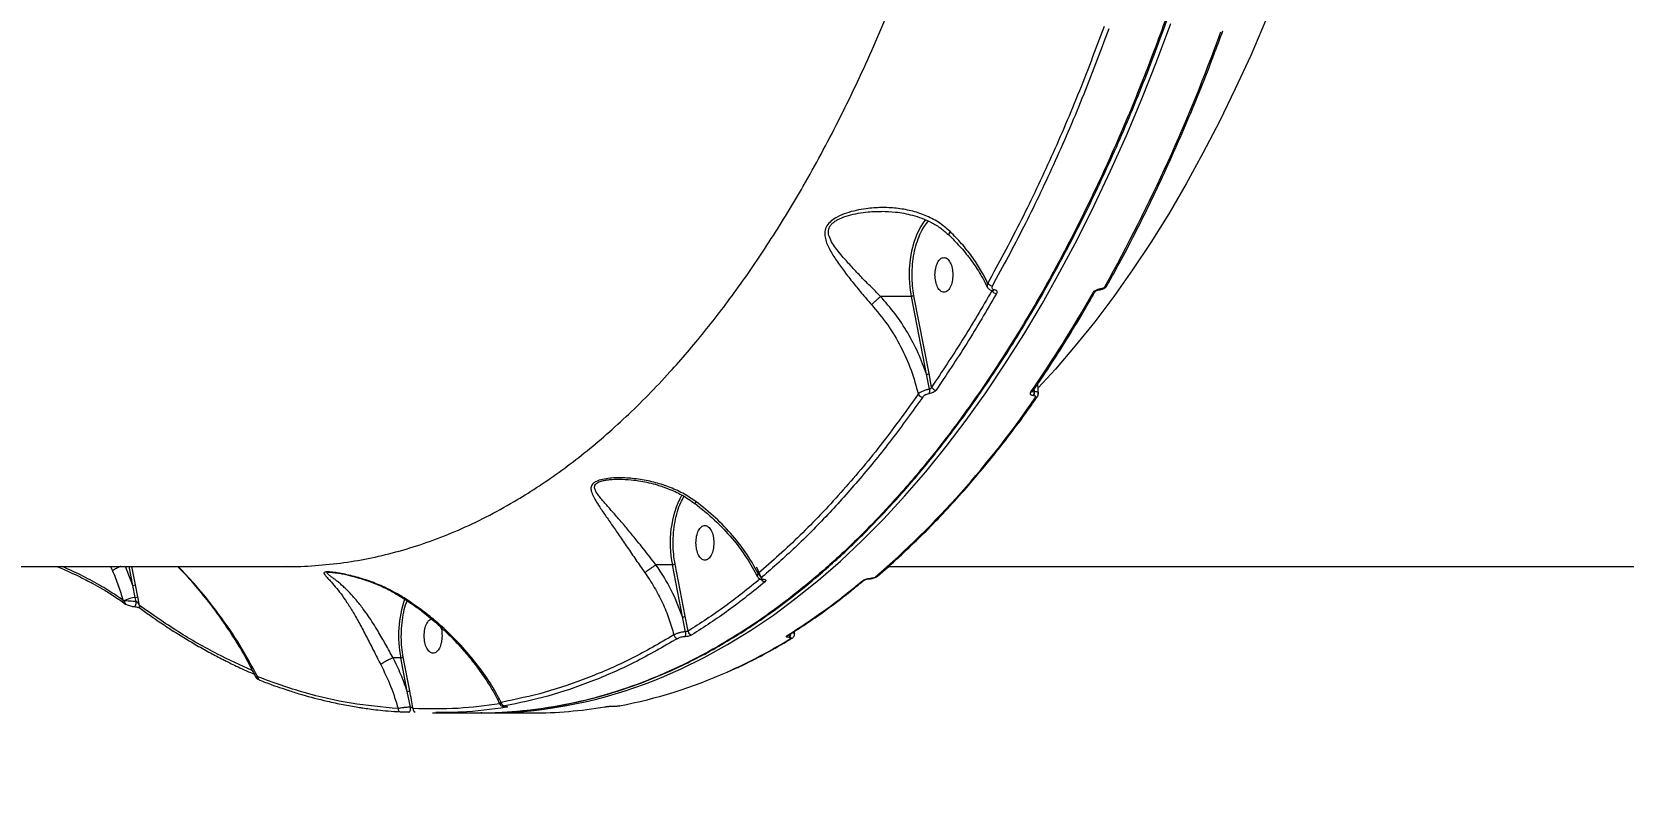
# Model space of a CAD drawing. Header units: millimetres. Extents: x -6234 to 7498, y -6127 to 5103.
# Drawn here: x 3166.6 to 3579.1, y -1900.3 to -1702.9 of the extents above; entities that cross this region are included whole.
import ezdxf

# ---------------------------------------------------------------- set-up
doc = ezdxf.new("R2010")
doc.units = ezdxf.units.MM
for name, color, linetype in [('DIKOM_ОБЪЕКТ', 7, 'Continuous'), ('DIKOM_РАЗМЕР_ЗОНА', 7, 'Continuous'), ('DIKOM_РАЗМЕР_ОБЪЕКТА', 7, 'Continuous')]:
    doc.layers.add(name, color=color, linetype=linetype)
doc.styles.add('style1', font='arial.ttf', dxfattribs={"width": 0.8})
doc.dimstyles.new('1-50', dxfattribs={"dimtxt": 300, "dimasz": 200, "dimexe": 100, "dimexo": 0, "dimgap": 100, "dimtad": 1, "dimtxsty": 'style1', "dimcen": 200, "dimclrd": 7, "dimclre": 7, "dimclrt": 7, "dimadec": 1, "dimazin": 2, "dimtfac": 1, "dimtmove": 0, "dimatfit": 2, "dimfxl": 0, "dimlwd": 25, "dimlwe": 18, "dimarcsym": 0})

# ---------------------------------------------------------------- blocks, each defined once
blk = doc.blocks.new('*D10')
at = {"layer": 'Defpoints', "color": 0, "transparency": 16777216}
for p in [(5627.97, 903.07), (-3229.39, -1461.51), (5627.97, -5097.58)]:
    blk.add_point(p, dxfattribs=at)
at = {"layer": 'DIKOM_РАЗМЕР_ОБЪЕКТА', "color": 7, "lineweight": 18, "transparency": 16777216}
for p, q in [((5627.97, 903.07), (5627.97, -5197.58)), ((-3229.39, -1461.51), (-3229.39, -5197.58))]:
    blk.add_line(p, q, dxfattribs=at)
at = {"layer": 'DIKOM_РАЗМЕР_ОБЪЕКТА', "color": 7, "lineweight": 25, "transparency": 16777216}
blk.add_line((-3029.39, -5097.58), (5427.97, -5097.58), dxfattribs=at)
at = {"layer": 'DIKOM_РАЗМЕР_ОБЪЕКТА', "color": 7, "transparency": 16777216}
for points in [[(-3029.39, -5064.25), (-3029.39, -5130.92), (-3229.39, -5097.58)], [(5427.97, -5064.25), (5427.97, -5130.92), (5627.97, -5097.58)]]:
    blk.add_solid(points, dxfattribs=at)
at = {"layer": 'DIKOM_РАЗМЕР_ОБЪЕКТА', "color": 7, "lineweight": 40, "transparency": 16777216, "insert": (1488.3, -4844.41), "char_height": 300, "attachment_point": 5, "style": 'style1'}
blk.add_mtext('8850', dxfattribs=at)
blk = doc.blocks.new('*D13')
at = {"layer": 'Defpoints', "color": 0, "transparency": 16777216}
for p in [(7498.07, 1778.2), (-5229.39, -1831.36), (7498.07, -6026.74)]:
    blk.add_point(p, dxfattribs=at)
at = {"layer": 'DIKOM_РАЗМЕР_ЗОНА', "color": 7, "lineweight": 18, "transparency": 16777216}
for p, q in [((7498.07, 1778.2), (7498.07, -6126.74)), ((-5229.39, -1831.36), (-5229.39, -6126.74))]:
    blk.add_line(p, q, dxfattribs=at)
at = {"layer": 'DIKOM_РАЗМЕР_ЗОНА', "color": 7, "lineweight": 25, "transparency": 16777216}
blk.add_line((-5029.39, -6026.74), (7298.07, -6026.74), dxfattribs=at)
at = {"layer": 'DIKOM_РАЗМЕР_ЗОНА', "color": 7, "transparency": 16777216}
for points in [[(-5029.39, -5993.4), (-5029.39, -6060.07), (-5229.39, -6026.74)], [(7298.07, -5993.4), (7298.07, -6060.07), (7498.07, -6026.74)]]:
    blk.add_solid(points, dxfattribs=at)
at = {"layer": 'DIKOM_РАЗМЕР_ЗОНА', "color": 7, "transparency": 16777216, "insert": (1560.69, -5773.56), "char_height": 300, "attachment_point": 5, "style": 'style1'}
blk.add_mtext('12750', dxfattribs=at)

msp = doc.modelspace()

# ---------------------------------------------------------------- linework, layer by layer
at = {"layer": 'DIKOM_ОБЪЕКТ', "color": 7, "linetype": 'Continuous', "lineweight": 15}
for p, q in [((3443.584, -1769.534), (3443.537, -1769.534)), ((3394.597, -1771.474), (3386.598, -1771.474)), ((3394.597, -1771.474), (3394.713, -1771.468)), ((3398.503, -1791.674), (3394.597, -1771.474)), ((3399.173, -1791.499), (3395.267, -1771.302)), ((3443.189, -1769.796), (3443.237, -1769.796)), ((3399.303, -1795.57), (3398.503, -1791.674)), ((3399.834, -1794.995), (3399.173, -1791.499)), ((3427.525, -1796.896), (3427.351, -1794.199)), ((3426.286, -1797.208), (3426.218, -1797.208)), ((3426.326, -1795.669), (3426.399, -1796.077)), ((3426.399, -1796.077), (3426.467, -1796.077)), ((3426.467, -1796.077), (3426.445, -1795.499)), ((3427.215, -1797.585), (3427.226, -1797.568)), ((3318.81, -1818.891), (3319.628, -1818.907)), ((2935.015, -1841.506), (3233.065, -1841.506)), ((3187.012, -1841.506), (3187.498, -1842.639)), ((3192.775, -1846.439), (3190.905, -1841.506)), ((3192.775, -1846.439), (3191.821, -1841.506)), ((3193.445, -1846.264), (3192.525, -1841.506)), ((3232.606, -1841.477), (3232.987, -1841.488)), ((3328.38, -1841.09), (3328.374, -1841.092)), ((3332.664, -1841.09), (3328.38, -1841.09)), ((3332.664, -1841.09), (3332.779, -1841.085)), ((3335.275, -1854.596), (3332.664, -1841.09)), ((3335.945, -1854.421), (3333.334, -1840.917)), ((3354.491, -1841.896), (3355.635, -1844.561)), ((3388.639, -1841.506), (3650.801, -1841.506)), ((3193.413, -1849.534), (3192.775, -1846.439)), ((3194.034, -1849.363), (3193.445, -1846.264)), ((3383.721, -1844.699), (3383.789, -1844.699)), ((3383.926, -1844.616), (3383.995, -1844.616)), ((3190.195, -1850.284), (3190.619, -1850.37)), ((3190.468, -1850.998), (3190.875, -1851.257)), ((3193.624, -1850.593), (3193.413, -1849.534)), ((3194.461, -1851.619), (3194.034, -1849.363)), ((3336.067, -1858.448), (3335.275, -1854.596)), ((3336.686, -1858.341), (3335.945, -1854.421)), ((3362.924, -1859.901), (3362.971, -1859.901)), ((3363.69, -1860.111), (3363.712, -1860.099)), ((3364.33, -1859.166), (3364.276, -1858.332)), ((3260.25, -1865.213), (3260.246, -1865.214)), ((3262.203, -1865.213), (3260.25, -1865.213)), ((3262.203, -1865.213), (3262.318, -1865.208)), ((3263.891, -1873.943), (3262.203, -1865.213)), ((3264.56, -1873.767), (3262.872, -1865.038)), ((3264.724, -1878.008), (3263.891, -1873.943)), ((3262.364, -1879.301), (3260.556, -1879.115)), ((3270.477, -1879.473), (3271.399, -1879.506)), ((3271.39, -1879.506), (3283.034, -1879.506)), ((3279.038, -1879.359), (3283.039, -1879.493)), ((3284.748, -1879.506), (3296.32, -1879.506)), ((3317.402, -1877.743), (3317.355, -1877.747)), ((3317.355, -1877.747), (3317.444, -1877.747)), ((3317.402, -1877.743), (3317.491, -1877.743)), ((3317.491, -1877.743), (3317.444, -1877.747))]:
    msp.add_line(p, q, dxfattribs=at)
at = {"layer": 'DIKOM_ОБЪЕКТ', "color": 7, "linetype": 'Continuous', "lineweight": 15, "flags": 128}
for points in [[(3332.895, -1868.97), (3334.773, -1868.12), (3340.859, -1865.13), (3346.898, -1861.797), (3352.884, -1858.126), (3358.813, -1854.12), (3364.68, -1849.78), (3370.479, -1845.112), (3376.206, -1840.12), (3381.856, -1834.807), (3387.424, -1829.177), (3392.906, -1823.236), (3398.297, -1816.989), (3403.592, -1810.441), (3408.786, -1803.598), (3413.877, -1796.464), (3418.859, -1789.047), (3423.727, -1781.352), (3428.479, -1773.386), (3433.11, -1765.156), (3437.615, -1756.668), (3441.992, -1747.93), (3446.236, -1738.949), (3450.345, -1729.732), (3454.314, -1720.289), (3458.14, -1710.625), (3461.82, -1700.75)], [(3486.403, -1700.051), (3482.553, -1708.989), (3478.565, -1717.696), (3474.442, -1726.162), (3470.188, -1734.38), (3465.807, -1742.342), (3461.303, -1750.041), (3456.679, -1757.47), (3451.942, -1764.622), (3447.094, -1771.49), (3442.141, -1778.067), (3437.087, -1784.349), (3431.936, -1790.328), (3427.423, -1795.233)], [(3394.597, -1771.474), (3394.265, -1769.14), (3394.112, -1766.737), (3394.142, -1764.316), (3394.355, -1761.93), (3394.744, -1759.63), (3395.303, -1757.466), (3396.019, -1755.484), (3396.877, -1753.726), (3397.563, -1752.634)], [(3397.563, -1752.634), (3397.858, -1752.231), (3398.37, -1751.613)], [(3193.227, -1851.932), (3193.289, -1851.911), (3193.392, -1851.814), (3193.485, -1851.645), (3193.559, -1851.419), (3193.61, -1851.153), (3193.632, -1850.87), (3193.624, -1850.593)], [(3264.353, -1879.348), (3264.444, -1879.325), (3264.531, -1879.245), (3264.608, -1879.112), (3264.671, -1878.934), (3264.716, -1878.721), (3264.741, -1878.487), (3264.743, -1878.244), (3264.724, -1878.008)], [(3289.388, -1877.858), (3289.312, -1877.861), (3289.284, -1877.858)], [(3289.594, -1878.017), (3289.426, -1877.997), (3289.356, -1877.978)], [(3318.918, -1877.633), (3319.077, -1877.616), (3319.124, -1877.604)]]:
    msp.add_lwpolyline(points, dxfattribs=at)
at = {"layer": 'DIKOM_ОБЪЕКТ', "color": 7, "linetype": 'Continuous', "lineweight": 15}
for centre, radius, start, end in [((3047.217, -1548.351), 454.66, 330.98834, 340.13076), ((3415.637, -1767.293), 1.433, 210.71747, 267.8579), ((3415.675, -1769.484), 0.512, 266.13794, 329.61804), ((3443.143, -1769.373), 0.426, 275.8611, 337.66167), ((3443.189, -1769.372), 0.427, 276.4643, 337.62595), ((3444.879, -1768.291), 0.567, 264.70458, 327.73359), ((3416.694, -1769.34), 1.413, 208.35765, 268.03115), ((3142.815, -1601.437), 343.391, 325.43288, 330.49691), ((3441.737, -1769.994), 0.557, 263.92131, 326.68179), ((3398.517, -1790.363), 1.311, 269.39643, 300.00992), ((3224.453, -1659.049), 245.278, 310.98469, 325.54479), ((3397.591, -1796.28), 1.33, 205.14399, 267.12316), ((3397.426, -1796.047), 1.937, 339.90094, 14.27282), ((3401.054, -1794.469), 1.329, 203.34682, 267.35187), ((3425.632, -1795.689), 0.581, 265.35102, 325.35238), ((3424.82, -1796.404), 1.612, 330.12302, 11.70821), ((3424.889, -1796.404), 1.612, 330.12302, 11.70821), ((3426.744, -1797.228), 0.591, 265.80621, 322.88062), ((3359.09, -1835.341), 27.045, 152.70729, 192.27417), ((3354.326, -1841.769), 0.208, 322.42556, 18.92265), ((3356.023, -1843.077), 1.169, 194.98664, 265.84076), ((3192.789, -1845.129), 1.31, 269.38977, 300.02352), ((3356.771, -1844.333), 1.15, 209.13158, 265.98044), ((3356.06, -1844.503), 0.436, 267.67183, 305.32515), ((3270.543, -1712.709), 173.102, 302.04, 310.03621), ((3381.907, -1844.568), 0.675, 268.97866, 308.67228), ((3383.712, -1844.383), 0.316, 273.01156, 312.57), ((3383.78, -1844.383), 0.317, 273.23348, 312.52999), ((3385.334, -1843.539), 0.667, 268.75037, 309.83464), ((3190.936, -1850.41), 0.751, 170.37132, 231.56465), ((3191.318, -1850.649), 0.752, 158.25439, 233.91773), ((3194.302, -1857.59), 8.105, 96.29454, 117.02411), ((3193.385, -1848.22), 1.315, 271.23292, 299.58958), ((3195.217, -1851.816), 0.781, 165.37866, 232.18173), ((3291.063, -1859.523), 29.417, 161.01627, 191.15411), ((3335.289, -1853.286), 1.311, 269.38758, 300.02018), ((3334.108, -1859.087), 1.102, 190.57133, 265.45844), ((3334.518, -1858.866), 1.605, 326.97943, 15.10362), ((3337.786, -1858.186), 1.111, 188.04685, 265.39786), ((3288.404, -1737.905), 143.43, 294.03835, 301.49641), ((3362.383, -1858.752), 0.692, 269.39346, 303.15806), ((3362.06, -1859.032), 1.225, 314.82453, 3.21936), ((3362.197, -1859.063), 1.14, 312.71208, 6.48369), ((3363.344, -1859.505), 0.698, 269.50759, 299.72145), ((3225.966, -1870.254), 0.806, 173.42799, 267.3534), ((3283.464, -1758.997), 120.572, 273.77969, 294.20329), ((3296.109, -1755.826), 123.924, 280.60612, 294.16037), ((3263.904, -1872.632), 1.311, 269.39516, 300.01269), ((3289.271, -1876.723), 0.978, 182.81458, 265.34928), ((3262.43, -1878.397), 0.907, 178.68127, 265.81868), ((3266.431, -1878.437), 0.997, 177.20877, 241.30075), ((3296.277, -1767.011), 112.495, 270.02155, 279.6641), ((3315.162, -1877.174), 0.735, 270.03411, 299.57141)]:
    msp.add_arc(centre, radius, start, end, dxfattribs=at)
for points, knots in [([(3499.348, -1460.508), (3499.271, -1468.447), (3499.119, -1484.259), (3498.02, -1507.8), (3496.307, -1530.996), (3493.941, -1553.78), (3490.96, -1576.088), (3487.387, -1597.861), (3483.248, -1619.045), (3478.569, -1639.588), (3473.38, -1659.446), (3467.708, -1678.575), (3461.584, -1696.939), (3455.037, -1714.505), (3448.096, -1731.243), (3440.792, -1747.127), (3433.156, -1762.139), (3425.217, -1776.258), (3417.005, -1789.474), (3408.549, -1801.774), (3399.879, -1813.154), (3392.576, -1821.775), (3386.774, -1828.094), (3382.551, -1832.457), (3378.301, -1836.618), (3374.027, -1840.575), (3369.732, -1844.331), (3365.419, -1847.887), (3359.901, -1852.165), (3353.154, -1856.939), (3345.156, -1861.922), (3336.191, -1866.774), (3326.259, -1871.225), (3315.374, -1874.963), (3304.559, -1877.613), (3293.844, -1879.093), (3286.662, -1879.629), (3283.062, -1879.501), (3282.991, -1879.498)], [0, 0, 0, 0, 0.036149, 0.0720028, 0.1075613, 0.1428246, 0.1777926, 0.2124652, 0.2468427, 0.2809248, 0.3147116, 0.3482033, 0.3813994, 0.4143006, 0.4469061, 0.4792166, 0.5112317, 0.5429517, 0.5743762, 0.6055053, 0.6363393, 0.6668779, 0.6810507, 0.6951508, 0.7091781, 0.7231328, 0.7370149, 0.7508242, 0.7645608, 0.7895545, 0.8143038, 0.8388089, 0.8718293, 0.9043956, 0.9365074, 0.968165, 0.9993682, 1, 1, 1, 1]), ([(3283.032, -1879.506), (3284.259, -1879.49), (3286.53, -1879.461), (3289.619, -1879.275), (3292.192, -1879.081), (3294.449, -1878.879), (3296.597, -1878.641), (3298.705, -1878.369), (3303.888, -1877.599), (3311.742, -1875.956), (3322.219, -1872.734), (3332.84, -1868.467), (3343.954, -1862.829), (3355.496, -1855.618), (3365.918, -1847.831), (3375.252, -1839.814), (3383.549, -1831.848), (3391.666, -1823.199), (3399.639, -1813.821), (3406.853, -1804.485), (3413.158, -1795.624), (3418.849, -1787.073), (3424.38, -1778.18), (3429.912, -1768.641), (3436.269, -1756.915), (3443.409, -1742.534), (3451.12, -1725.204), (3458.332, -1707.086), (3465.019, -1688.249), (3471.166, -1668.734), (3476.759, -1648.601), (3481.57, -1628.756), (3485.668, -1609.339), (3489.119, -1590.463), (3492.101, -1571.302), (3494.709, -1551.118), (3496.869, -1529.918), (3498.036, -1514.042), (3498.586, -1504.475), (3498.755, -1501.308), (3498.907, -1498.251), (3499.042, -1495.315), (3499.169, -1492.303), (3499.314, -1488.56), (3499.48, -1483.593), (3499.648, -1477.101), (3499.789, -1469.255), (3499.815, -1463.571), (3499.828, -1460.507)], [0, 0, 0, 0, 0.0102899, 0.0190494, 0.0262811, 0.0327252, 0.0390506, 0.0452576, 0.0513694, 0.0849346, 0.1149346, 0.1449615, 0.180635, 0.2163052, 0.251973, 0.2792112, 0.3064494, 0.3337304, 0.3610113, 0.3888195, 0.4103456, 0.4298096, 0.4524351, 0.4738354, 0.4952319, 0.5299687, 0.5647774, 0.5995161, 0.6342445, 0.6689731, 0.7037006, 0.7384299, 0.768877, 0.799294, 0.8296807, 0.8600667, 0.8940985, 0.9281293, 0.9331167, 0.9379724, 0.9426388, 0.9471157, 0.9514049, 0.9564154, 0.9642206, 0.9740932, 0.9860376, 1, 1, 1, 1]), ([(3232.987, -1841.488), (3233.164, -1841.494), (3235.822, -1841.582), (3240.977, -1841.26), (3248.331, -1840.486), (3255.594, -1839.151), (3262.765, -1837.346), (3269.964, -1835.015), (3277.181, -1832.151), (3284.403, -1828.742), (3291.161, -1825.031), (3297.455, -1821.12), (3303.29, -1817.106), (3309.106, -1812.705), (3314.897, -1807.911), (3320.654, -1802.72), (3326.369, -1797.129), (3333.191, -1789.909), (3341.049, -1780.729), (3349.827, -1769.2), (3358.385, -1756.605), (3365.476, -1744.929), (3371.22, -1734.61), (3375.721, -1725.986), (3380.109, -1717.021), (3384.375, -1707.717), (3388.512, -1698.079), (3392.511, -1688.11), (3396.77, -1676.736), (3401.21, -1663.854), (3405.739, -1649.367), (3409.96, -1634.395), (3413.858, -1618.959), (3417.673, -1601.937), (3421.292, -1583.277), (3424.567, -1562.948), (3427.307, -1542.198), (3428.621, -1528.119), (3429.28, -1521.06)], [0, 0, 0, 0, 0.0018881, 0.0283549, 0.0550204, 0.0805289, 0.1062895, 0.1323019, 0.1585662, 0.1850826, 0.2118511, 0.2337704, 0.2558854, 0.2781961, 0.3007028, 0.3234047, 0.3463027, 0.369396, 0.406834, 0.4447955, 0.4832804, 0.5222889, 0.5448165, 0.5675153, 0.590385, 0.6134258, 0.636638, 0.6600211, 0.6835758, 0.7147219, 0.7461018, 0.7777156, 0.8095632, 0.841645, 0.8809141, 0.920396, 0.9600912, 1, 1, 1, 1]), ([(3444.548, -1701.527), (3442.298, -1707.508), (3437.803, -1719.453), (3430.449, -1736.436), (3422.707, -1752.757), (3417.175, -1762.931), (3414.405, -1768.025)], [0, 0, 0, 0, 0.2503505, 0.4999999, 0.7496488, 1, 1, 1, 1]), ([(3445.795, -1702.078), (3443.501, -1708.17), (3438.941, -1720.284), (3431.513, -1737.4), (3423.786, -1753.647), (3418.306, -1763.719), (3415.583, -1768.724)], [0, 0, 0, 0, 0.2544891, 0.5059869, 0.7544901, 1, 1, 1, 1]), ([(3445.339, -1768.583), (3445.878, -1767.634), (3447.802, -1764.244), (3451.008, -1758.201), (3454.953, -1750.462), (3458.786, -1742.516), (3462.513, -1734.384), (3466.13, -1726.069), (3469.63, -1717.571), (3472.701, -1709.763), (3474.552, -1704.718), (3475.319, -1702.626)], [0, 0, 0, 0, 0.0480983, 0.1716226, 0.2951382, 0.4186446, 0.5421421, 0.6656288, 0.7891027, 0.9125643, 1, 1, 1, 1]), ([(3404.622, -1754.657), (3403.638, -1753.815), (3401.67, -1752.13), (3398.194, -1750.403), (3394.512, -1749.213), (3390.679, -1748.563), (3386.773, -1748.386), (3383.286, -1748.633), (3380.262, -1749.157), (3377.721, -1749.85), (3375.514, -1750.758), (3373.753, -1751.886), (3372.583, -1753.18), (3372.079, -1754.654), (3372.18, -1756.621), (3373.163, -1759.01), (3374.887, -1761.831), (3376.925, -1764.687), (3379.183, -1767.607), (3381.611, -1770.593), (3383.362, -1772.604), (3384.232, -1773.603)], [0, 0, 0, 0, 0.0610321, 0.1220826, 0.1834464, 0.2449861, 0.3064453, 0.3686891, 0.4105327, 0.4525432, 0.4951707, 0.5273518, 0.5602191, 0.5930351, 0.6254823, 0.6893721, 0.7525672, 0.8147283, 0.8766671, 0.9386844, 1, 1, 1, 1]), ([(3386.578, -1771.481), (3386.134, -1771.042), (3385.218, -1770.136), (3383.901, -1768.806), (3382.579, -1767.457), (3381.356, -1766.188), (3380.105, -1764.874), (3378.919, -1763.601), (3377.739, -1762.303), (3376.503, -1760.888), (3375.266, -1759.374), (3374.103, -1757.727), (3373.413, -1756.42), (3373.127, -1755.415), (3373.028, -1754.533), (3373.225, -1753.638), (3373.819, -1752.81), (3374.421, -1752.258), (3375.157, -1751.766), (3376.405, -1751.119), (3378.302, -1750.459), (3380.798, -1749.901), (3383.148, -1749.59), (3385.18, -1749.442), (3386.347, -1749.434), (3386.87, -1749.431)], [0, 0, 0, 0, 0.0444256, 0.0916108, 0.1354169, 0.1832958, 0.2237773, 0.2743831, 0.3197953, 0.3652794, 0.4303667, 0.4884389, 0.5485717, 0.5725937, 0.5943531, 0.6401614, 0.6627533, 0.6862971, 0.7083397, 0.7326336, 0.793211, 0.8546051, 0.9166726, 0.9626734, 1, 1, 1, 1]), ([(3386.873, -1749.424), (3388.072, -1749.461), (3390.767, -1749.546), (3394.255, -1750.21), (3397.342, -1751.187), (3399.831, -1752.294), (3402.243, -1753.713), (3403.649, -1754.982), (3404.329, -1755.596)], [0, 0, 0, 0, 0.1880171, 0.4226599, 0.5568842, 0.7006306, 0.8551432, 1, 1, 1, 1]), ([(3394.788, -1766.003), (3394.811, -1765.052), (3394.857, -1763.133), (3395.262, -1760.337), (3395.899, -1757.716), (3396.767, -1755.425), (3397.561, -1753.832), (3398.097, -1753.148), (3398.236, -1752.971)], [0, 0, 0, 0, 0.18722436, 0.37752012, 0.56781304, 0.75503461, 0.93641161, 1, 1, 1, 1]), ([(3398.236, -1752.971), (3398.461, -1752.619), (3398.701, -1752.243), (3398.98, -1751.994), (3398.998, -1751.979)], [0, 0, 0, 0, 0.9362254, 1, 1, 1, 1]), ([(3404.263, -1755.495), (3405.231, -1756.472), (3407.231, -1758.491), (3409.91, -1761.801), (3412.395, -1765.403), (3413.681, -1767.918), (3414.34, -1769.207)], [0, 0, 0, 0, 0.2280027, 0.4709879, 0.7289958, 1, 1, 1, 1]), ([(3404.622, -1754.657), (3404.544, -1754.788), (3404.388, -1755.05), (3404.292, -1755.337), (3404.282, -1755.51), (3404.336, -1755.55), (3404.353, -1755.562)], [0, 0, 0, 0, 0.2974292, 0.5932372, 0.8758641, 1, 1, 1, 1]), ([(3414.405, -1768.025), (3413.815, -1766.869), (3412.63, -1764.548), (3410.328, -1761.132), (3407.694, -1757.796), (3405.646, -1755.704), (3404.622, -1754.657)], [0, 0, 0, 0, 0.2482932, 0.4984011, 0.7490509, 1, 1, 1, 1]), ([(3400.711, -1765.924), (3400.746, -1765.335), (3400.815, -1764.157), (3401.352, -1762.659), (3402.117, -1761.658), (3403.028, -1761.306), (3403.94, -1761.658), (3404.706, -1762.659), (3405.242, -1764.157), (3405.312, -1765.335), (3405.346, -1765.924)], [0, 0, 0, 0, 0.1249993, 0.2500022, 0.3749939, 0.4999963, 0.6250001, 0.7499978, 0.8750007, 1, 1, 1, 1]), ([(3395.267, -1771.302), (3395.133, -1770.459), (3394.857, -1768.733), (3394.811, -1766.927), (3394.788, -1766.003)], [0, 0, 0, 0, 0.488542, 1, 1, 1, 1]), ([(3405.346, -1765.924), (3405.312, -1766.513), (3405.242, -1767.691), (3404.706, -1769.188), (3403.94, -1770.189), (3403.028, -1770.541), (3402.117, -1770.189), (3401.352, -1769.188), (3400.815, -1767.691), (3400.746, -1766.513), (3400.711, -1765.924)], [0, 0, 0, 0, 0.1249994, 0.2500019, 0.3749998, 0.5000037, 0.6250062, 0.7499981, 0.8750006, 1, 1, 1, 1]), ([(3414.405, -1768.025), (3414.312, -1768.222), (3414.132, -1768.601), (3414.232, -1768.909), (3414.28, -1769.056)], [0, 0, 0, 0, 0.5204568, 1, 1, 1, 1]), ([(3414.273, -1769.066), (3414.339, -1769.182), (3414.473, -1769.414), (3414.797, -1769.691), (3415.188, -1769.902), (3415.491, -1769.964), (3415.641, -1769.994)], [0, 0, 0, 0, 0.2530302, 0.5067469, 0.7561637, 1, 1, 1, 1]), ([(3415.583, -1768.724), (3415.532, -1768.845), (3415.428, -1769.087), (3415.497, -1769.404), (3415.721, -1769.646), (3415.985, -1769.71), (3416.117, -1769.743)], [0, 0, 0, 0, 0.2500008, 0.5000041, 0.749698, 1, 1, 1, 1]), ([(3416.117, -1769.743), (3416.249, -1769.775), (3416.511, -1769.839), (3416.734, -1770.079), (3416.802, -1770.394), (3416.697, -1770.633), (3416.645, -1770.753)], [0, 0, 0, 0, 0.250261, 0.500021, 0.7499863, 1, 1, 1, 1]), ([(3441.678, -1770.547), (3441.773, -1770.415), (3441.961, -1770.15), (3442.447, -1769.816), (3443.004, -1769.581), (3443.359, -1769.55), (3443.537, -1769.534)], [0, 0, 0, 0, 0.2500254, 0.4998202, 0.7494251, 1, 1, 1, 1]), ([(3443.237, -1769.796), (3443.432, -1769.779), (3443.824, -1769.745), (3444.454, -1769.475), (3444.986, -1769.11), (3445.191, -1768.822), (3445.284, -1768.691)], [0, 0, 0, 0, 0.2573702, 0.5176897, 0.7812175, 1, 1, 1, 1]), ([(3444.827, -1768.855), (3444.764, -1768.944), (3444.638, -1769.122), (3444.314, -1769.347), (3443.941, -1769.503), (3443.703, -1769.524), (3443.584, -1769.534)], [0, 0, 0, 0, 0.2499829, 0.4997905, 0.7492285, 1, 1, 1, 1]), ([(3386.578, -1771.481), (3386.464, -1771.597), (3386.195, -1771.872), (3385.635, -1772.405), (3385.057, -1772.924), (3384.568, -1773.338), (3384.345, -1773.514), (3384.232, -1773.603)], [0, 0, 0, 0, 0.1670788, 0.3953755, 0.6801452, 0.8380705, 1, 1, 1, 1]), ([(3384.232, -1773.603), (3385.657, -1775.305), (3388.51, -1778.709), (3391.928, -1784.475), (3394.692, -1790.545), (3395.822, -1794.745), (3396.387, -1796.845)], [0, 0, 0, 0, 0.2491414, 0.498489, 0.7492507, 1, 1, 1, 1]), ([(3386.598, -1771.474), (3386.594, -1771.474), (3386.586, -1771.475), (3386.581, -1771.479), (3386.578, -1771.481)], [0, 0, 0, 0, 0.54273486, 1, 1, 1, 1]), ([(3398.503, -1791.674), (3397.837, -1789.846), (3396.503, -1786.186), (3393.729, -1780.944), (3390.479, -1775.954), (3387.893, -1772.969), (3386.598, -1771.474)], [0, 0, 0, 0, 0.2504693, 0.5013094, 0.7501792, 1, 1, 1, 1]), ([(3395.267, -1771.302), (3395.236, -1771.321), (3395.174, -1771.359), (3395.033, -1771.409), (3394.873, -1771.449), (3394.766, -1771.462), (3394.713, -1771.468)], [0, 0, 0, 0, 0.2500531, 0.50015052, 0.75020097, 1, 1, 1, 1]), ([(3415.45, -1770.012), (3412.923, -1774.353), (3407.869, -1783.037), (3402.512, -1791.009), (3399.834, -1794.995)], [0, 0, 0, 0, 0.4999982, 1, 1, 1, 1]), ([(3416.645, -1770.753), (3414.097, -1775.13), (3409.031, -1783.833), (3403.662, -1791.824), (3400.993, -1795.796)], [0, 0, 0, 0, 0.5029227, 1, 1, 1, 1]), ([(3426.09, -1796.009), (3426.599, -1795.282), (3428.617, -1792.405), (3432.054, -1787.15), (3436.389, -1780.232), (3439.766, -1774.599), (3441.667, -1771.21), (3442.19, -1770.276)], [0, 0, 0, 0, 0.09091135, 0.35987434, 0.62882536, 0.89775909, 1, 1, 1, 1]), ([(3442.202, -1770.3), (3442.248, -1770.236), (3442.341, -1770.108), (3442.592, -1769.941), (3442.891, -1769.82), (3443.09, -1769.804), (3443.19, -1769.796)], [0, 0, 0, 0, 0.2422127, 0.4894306, 0.7415825, 1, 1, 1, 1]), ([(3396.387, -1796.845), (3393.121, -1801.364), (3386.599, -1810.386), (3376.346, -1822.523), (3365.813, -1833.695), (3358.536, -1840.149), (3354.893, -1843.379)], [0, 0, 0, 0, 0.2505294, 0.5002708, 0.7498371, 1, 1, 1, 1]), ([(3397.524, -1797.609), (3394.852, -1801.327), (3389.54, -1808.718), (3381.304, -1818.842), (3372.961, -1828.163), (3364.527, -1836.693), (3358.789, -1841.737), (3355.938, -1844.243)], [0, 0, 0, 0, 0.2049315, 0.4073973, 0.6073963, 0.8049303, 1, 1, 1, 1]), ([(3385.761, -1844.051), (3385.764, -1844.048), (3387.69, -1842.465), (3391.28, -1839.211), (3396.527, -1834.26), (3401.508, -1829.208), (3406.422, -1823.916), (3411.261, -1818.376), (3416.026, -1812.6), (3420.705, -1806.574), (3424.433, -1801.56), (3426.569, -1798.475), (3427.204, -1797.558)], [0, 0, 0, 0, 0.0002102, 0.1305888, 0.2477096, 0.3648413, 0.4819718, 0.5991014, 0.7162298, 0.8333561, 0.9504771, 1, 1, 1, 1]), ([(3399.303, -1795.57), (3399.021, -1795.612), (3398.458, -1795.697), (3397.603, -1796.008), (3396.859, -1796.403), (3396.544, -1796.698), (3396.387, -1796.845)], [0, 0, 0, 0, 0.2523951, 0.5035914, 0.7525568, 1, 1, 1, 1]), ([(3399.245, -1796.713), (3399.075, -1796.739), (3398.736, -1796.791), (3398.228, -1797.007), (3397.793, -1797.288), (3397.614, -1797.502), (3397.524, -1797.609)], [0, 0, 0, 0, 0.24984, 0.4996921, 0.7496088, 1, 1, 1, 1]), ([(3400.993, -1795.796), (3400.902, -1795.906), (3400.72, -1796.125), (3400.278, -1796.412), (3399.763, -1796.633), (3399.417, -1796.686), (3399.245, -1796.713)], [0, 0, 0, 0, 0.2503766, 0.5003211, 0.7502108, 1, 1, 1, 1]), ([(3399.834, -1794.995), (3399.81, -1795.064), (3399.764, -1795.198), (3399.637, -1795.378), (3399.503, -1795.493), (3399.388, -1795.551), (3399.331, -1795.564), (3399.303, -1795.57)], [0, 0, 0, 0, 0.2753707, 0.5368433, 0.7774033, 0.8906906, 1, 1, 1, 1]), ([(3426.218, -1797.208), (3426.134, -1797.204), (3425.966, -1797.197), (3425.76, -1797.138), (3425.596, -1797.048), (3425.45, -1796.889), (3425.389, -1796.628), (3425.519, -1796.388), (3425.585, -1796.268)], [0, 0, 0, 0, 0.12521751, 0.25100972, 0.37552109, 0.50128419, 0.75048033, 1, 1, 1, 1]), ([(3426.399, -1796.077), (3426.37, -1796.075), (3426.31, -1796.069), (3426.233, -1796.026), (3426.195, -1795.981), (3426.176, -1795.957)], [0, 0, 0, 0, 0.3081624, 0.6380686, 1, 1, 1, 1]), ([(3426.286, -1797.208), (3426.342, -1797.21), (3426.451, -1797.214), (3426.587, -1797.252), (3426.695, -1797.31), (3426.79, -1797.414), (3426.83, -1797.584), (3426.744, -1797.739), (3426.701, -1797.817)], [0, 0, 0, 0, 0.1257381, 0.2511372, 0.3759426, 0.5013657, 0.7505155, 1, 1, 1, 1]), ([(3426.467, -1796.077), (3426.678, -1796.102), (3427.098, -1796.15), (3427.443, -1796.36), (3427.455, -1796.544), (3427.46, -1796.618)], [0, 0, 0, 0, 0.3762115, 0.7494711, 1, 1, 1, 1]), ([(3427.215, -1797.585), (3427.264, -1797.508), (3427.361, -1797.352), (3427.451, -1797.1), (3427.501, -1796.848), (3427.495, -1796.688), (3427.492, -1796.608)], [0, 0, 0, 0, 0.2468437, 0.496294, 0.7479249, 1, 1, 1, 1]), ([(3338.74, -1824.718), (3337.617, -1823.962), (3335.366, -1822.446), (3331.655, -1820.812), (3327.801, -1819.594), (3323.831, -1818.813), (3319.808, -1818.458), (3316.478, -1818.563), (3314.041, -1819), (3312.509, -1819.577), (3311.644, -1820.406), (3311.44, -1821.457), (3311.784, -1822.683), (3312.511, -1824.09), (3313.589, -1825.82), (3315.034, -1827.945), (3316.854, -1830.563), (3318.823, -1833.417), (3320.929, -1836.5), (3323.146, -1839.771), (3324.713, -1842.016), (3325.495, -1843.136)], [0, 0, 0, 0, 0.0612779, 0.1228434, 0.1842222, 0.246256, 0.3089213, 0.3722198, 0.4044571, 0.4370764, 0.469835, 0.5023528, 0.5451106, 0.5875206, 0.6295671, 0.6917511, 0.75367, 0.8157422, 0.8771065, 0.9386805, 1, 1, 1, 1]), ([(3328.374, -1841.092), (3327.832, -1840.398), (3326.741, -1839.003), (3325.127, -1836.942), (3323.686, -1835.131), (3322.396, -1833.54), (3321.285, -1832.191), (3320.168, -1830.864), (3319.132, -1829.652), (3318.071, -1828.434), (3317.064, -1827.289), (3316.063, -1826.16), (3315.148, -1825.119), (3314.292, -1824.121), (3313.523, -1823.162), (3312.885, -1822.239), (3312.527, -1821.485), (3312.448, -1820.905), (3312.529, -1820.479), (3312.793, -1820.085), (3313.27, -1819.736), (3313.939, -1819.45), (3314.726, -1819.236), (3315.616, -1819.076), (3316.845, -1818.938), (3317.931, -1818.87), (3318.696, -1818.889), (3318.81, -1818.891)], [0, 0, 0, 0, 0.0623046, 0.1251905, 0.1892905, 0.2348482, 0.2832578, 0.3284212, 0.3777955, 0.4194611, 0.4717244, 0.5185959, 0.5655614, 0.6127579, 0.6601537, 0.7075044, 0.7547806, 0.7797468, 0.8021671, 0.8263534, 0.8496954, 0.8724812, 0.8972187, 0.9195466, 0.944516, 0.9917141, 1, 1, 1, 1]), ([(3318.849, -1818.883), (3319.871, -1818.916), (3321.725, -1818.977), (3324.289, -1819.33), (3326.575, -1819.792), (3328.964, -1820.423), (3331.826, -1821.413), (3335.193, -1822.921), (3337.389, -1824.454), (3338.538, -1825.256)], [0, 0, 0, 0, 0.1511463, 0.2742529, 0.3750804, 0.4811863, 0.6237093, 0.8032771, 1, 1, 1, 1]), ([(3332.826, -1835.61), (3332.845, -1834.654), (3332.882, -1832.727), (3333.276, -1829.91), (3333.911, -1827.285), (3334.705, -1825.055), (3335.357, -1823.892), (3335.647, -1823.375)], [0, 0, 0, 0, 0.2069481, 0.4173181, 0.6276851, 0.8346318, 1, 1, 1, 1]), ([(3338.419, -1825.129), (3340.186, -1826.553), (3343.722, -1829.402), (3348.212, -1834.216), (3351.984, -1839.16), (3353.774, -1842.526), (3354.641, -1844.159)], [0, 0, 0, 0, 0.2546091, 0.5094748, 0.7621882, 1, 1, 1, 1]), ([(3338.74, -1824.718), (3338.69, -1824.81), (3338.593, -1824.991), (3338.519, -1825.176), (3338.559, -1825.185), (3338.578, -1825.189)], [0, 0, 0, 0, 0.3432527, 0.6781439, 1, 1, 1, 1]), ([(3354.893, -1843.379), (3353.97, -1841.698), (3352.125, -1838.338), (3348.328, -1833.468), (3343.916, -1828.83), (3340.464, -1826.088), (3338.74, -1824.718)], [0, 0, 0, 0, 0.2493515, 0.4985971, 0.7495936, 1, 1, 1, 1]), ([(3338.748, -1835.383), (3338.783, -1834.794), (3338.853, -1833.616), (3339.389, -1832.118), (3340.155, -1831.117), (3341.066, -1830.766), (3341.977, -1831.117), (3342.743, -1832.118), (3343.279, -1833.616), (3343.349, -1834.794), (3343.384, -1835.383)], [0, 0, 0, 0, 0.12499981, 0.24999802, 0.37499763, 0.50000054, 0.62499632, 0.75000198, 0.87500019, 1, 1, 1, 1]), ([(3333.334, -1840.917), (3333.194, -1840.074), (3332.908, -1838.348), (3332.854, -1836.536), (3332.826, -1835.61)], [0, 0, 0, 0, 0.4884564, 1, 1, 1, 1]), ([(3343.384, -1835.383), (3343.349, -1835.972), (3343.279, -1837.15), (3342.743, -1838.648), (3341.977, -1839.649), (3341.066, -1840), (3340.155, -1839.649), (3339.389, -1838.648), (3338.853, -1837.15), (3338.783, -1835.972), (3338.748, -1835.383)], [0, 0, 0, 0, 0.12499981, 0.24999802, 0.37500368, 0.49999946, 0.62500237, 0.75000198, 0.87500019, 1, 1, 1, 1]), ([(3173.024, -1841.506), (3173.616, -1841.749), (3175.765, -1842.63), (3178.233, -1843.812), (3180.727, -1845.059), (3182.657, -1846.075), (3185.028, -1847.404), (3187.789, -1849.083), (3189.486, -1850.291), (3190.415, -1850.953)], [0, 0, 0, 0, 0.0811744, 0.294412, 0.372261, 0.4741642, 0.6122374, 0.7876083, 1, 1, 1, 1]), ([(3190.195, -1850.284), (3188.962, -1849.415), (3186.507, -1847.684), (3181.802, -1845.031), (3177.723, -1842.945), (3175.036, -1841.81), (3174.315, -1841.506)], [0, 0, 0, 0, 0.2990854, 0.5953707, 0.89143, 1, 1, 1, 1]), ([(3189.639, -1841.506), (3189.532, -1841.548), (3189.252, -1841.66), (3188.785, -1841.882), (3188.274, -1842.144), (3187.812, -1842.411), (3187.603, -1842.563), (3187.498, -1842.639)], [0, 0, 0, 0, 0.1224597, 0.3235834, 0.542339, 0.7709892, 1, 1, 1, 1]), ([(3187.498, -1842.639), (3188.026, -1843.894), (3189.086, -1846.411), (3189.825, -1848.99), (3190.195, -1850.284)], [0, 0, 0, 0, 0.498445, 1, 1, 1, 1]), ([(3204.404, -1841.506), (3204.845, -1841.964), (3206.453, -1843.633), (3209.301, -1846.89), (3212.701, -1851.092), (3216.032, -1855.631), (3219.176, -1860.356), (3222.149, -1865.287), (3223.847, -1868.662), (3224.65, -1870.257)], [0, 0, 0, 0, 0.0512095, 0.1866832, 0.3534489, 0.4985784, 0.6604873, 0.8395654, 1, 1, 1, 1]), ([(3225.165, -1870.161), (3223.68, -1867.418), (3220.712, -1861.931), (3215.117, -1853.829), (3209.711, -1846.983), (3205.89, -1842.979), (3204.484, -1841.506)], [0, 0, 0, 0, 0.2784022, 0.5567587, 0.8369762, 1, 1, 1, 1]), ([(3262.542, -1849.345), (3261.343, -1848.655), (3258.948, -1847.277), (3255.135, -1845.662), (3251.222, -1844.352), (3247.899, -1843.541), (3245.338, -1843.091), (3243.893, -1842.928), (3243.049, -1842.909), (3242.474, -1842.97), (3242.214, -1843.203), (3242.497, -1843.689), (3243.117, -1844.38), (3244.031, -1845.355), (3245.236, -1846.713), (3246.712, -1848.58), (3248.27, -1850.802), (3249.892, -1853.392), (3251.578, -1856.364), (3253.325, -1859.687), (3255.135, -1863.302), (3256.391, -1865.748), (3257.021, -1866.974)], [0, 0, 0, 0, 0.0620892, 0.1240075, 0.1863229, 0.2496228, 0.2817022, 0.3143257, 0.3307484, 0.3472468, 0.3798454, 0.4226828, 0.464833, 0.5065165, 0.5689073, 0.6311489, 0.692705, 0.7543806, 0.8157288, 0.8770142, 0.9383194, 1, 1, 1, 1]), ([(3260.246, -1865.214), (3259.919, -1864.628), (3259.261, -1863.448), (3258.284, -1861.695), (3257.305, -1859.976), (3256.233, -1858.151), (3255.057, -1856.245), (3253.785, -1854.316), (3252.634, -1852.701), (3251.589, -1851.336), (3250.68, -1850.223), (3249.761, -1849.169), (3248.897, -1848.244), (3248, -1847.346), (3247.135, -1846.537), (3246.265, -1845.783), (3245.464, -1845.13), (3244.709, -1844.55), (3244.027, -1844.039), (3243.456, -1843.603), (3243.152, -1843.305), (3243.131, -1843.127), (3243.307, -1843.039), (3243.532, -1842.998), (3243.772, -1843.008), (3243.799, -1843.009)], [0, 0, 0, 0, 0.04642586, 0.09337732, 0.13909386, 0.18621177, 0.24710433, 0.3086944, 0.37145909, 0.41635261, 0.4640476, 0.50811392, 0.55619245, 0.59735619, 0.64888452, 0.69518919, 0.74134859, 0.78746594, 0.83366874, 0.88022354, 0.9268087, 0.9516273, 0.97351636, 0.99699012, 1, 1, 1, 1]), ([(3243.762, -1843.006), (3243.924, -1843.01), (3244.32, -1843.019), (3245.224, -1843.122), (3246.787, -1843.368), (3248.781, -1843.795), (3250.918, -1844.373), (3253.024, -1845.026), (3255.565, -1845.946), (3258.882, -1847.372), (3261.206, -1848.751), (3262.456, -1849.493)], [0, 0, 0, 0, 0.0423487, 0.1038436, 0.1627423, 0.3003236, 0.4084241, 0.4877846, 0.6175349, 0.7942178, 1, 1, 1, 1]), ([(3328.374, -1841.092), (3328.221, -1841.199), (3327.856, -1841.455), (3327.269, -1841.869), (3326.709, -1842.267), (3326.25, -1842.593), (3325.819, -1842.901), (3325.603, -1843.057), (3325.495, -1843.136)], [0, 0, 0, 0, 0.1653557, 0.3947804, 0.5333281, 0.6839144, 0.8414933, 1, 1, 1, 1]), ([(3325.495, -1843.136), (3326.34, -1844.388), (3328.036, -1846.904), (3330.109, -1850.926), (3331.84, -1855.066), (3332.63, -1857.882), (3333.025, -1859.289)], [0, 0, 0, 0, 0.2494185, 0.5009165, 0.7505837, 1, 1, 1, 1]), ([(3335.275, -1854.596), (3334.388, -1852.246), (3332.608, -1847.533), (3329.792, -1843.242), (3328.38, -1841.09)], [0, 0, 0, 0, 0.4985799, 1, 1, 1, 1]), ([(3333.334, -1840.917), (3333.303, -1840.936), (3333.241, -1840.975), (3333.1, -1841.025), (3332.94, -1841.066), (3332.833, -1841.078), (3332.779, -1841.085)], [0, 0, 0, 0, 0.2499767, 0.49981108, 0.74984275, 1, 1, 1, 1]), ([(3354.893, -1843.379), (3354.784, -1843.527), (3354.575, -1843.809), (3354.642, -1844.036), (3354.674, -1844.144)], [0, 0, 0, 0, 0.5241611, 1, 1, 1, 1]), ([(3355.366, -1844.772), (3352.339, -1847.211), (3346.194, -1852.162), (3339.886, -1856.262), (3336.686, -1858.341)], [0, 0, 0, 0, 0.4927202, 1, 1, 1, 1]), ([(3356.691, -1845.48), (3353.547, -1848.014), (3347.298, -1853.05), (3340.884, -1857.221), (3337.697, -1859.293)], [0, 0, 0, 0, 0.5032021, 1, 1, 1, 1]), ([(3354.665, -1844.156), (3354.731, -1844.264), (3354.865, -1844.484), (3355.191, -1844.718), (3355.584, -1844.882), (3355.889, -1844.919), (3356.042, -1844.938)], [0, 0, 0, 0, 0.2375522, 0.4868879, 0.7428784, 1, 1, 1, 1]), ([(3355.938, -1844.243), (3355.867, -1844.315), (3355.727, -1844.46), (3355.74, -1844.652), (3355.923, -1844.801), (3356.182, -1844.839), (3356.312, -1844.858)], [0, 0, 0, 0, 0.2501419, 0.5000238, 0.7499335, 1, 1, 1, 1]), ([(3356.042, -1844.938), (3356.055, -1844.94), (3356.073, -1844.942), (3356.069, -1844.939), (3356.068, -1844.938)], [0, 0, 0, 0, 0.77130337, 1, 1, 1, 1]), ([(3356.312, -1844.858), (3356.444, -1844.878), (3356.708, -1844.917), (3356.892, -1845.069), (3356.906, -1845.262), (3356.762, -1845.408), (3356.691, -1845.48)], [0, 0, 0, 0, 0.25009, 0.4999438, 0.7499317, 1, 1, 1, 1]), ([(3362.741, -1859.304), (3364.062, -1858.482), (3367.365, -1856.428), (3372.585, -1852.752), (3377.753, -1848.871), (3380.934, -1846.225), (3382.199, -1845.173)], [0, 0, 0, 0, 0.2001096, 0.5003251, 0.8012931, 1, 1, 1, 1]), ([(3381.895, -1845.243), (3382.009, -1845.163), (3382.235, -1845.003), (3382.684, -1844.829), (3383.068, -1844.723), (3383.365, -1844.663), (3383.659, -1844.623), (3383.837, -1844.619), (3383.926, -1844.616)], [0, 0, 0, 0, 0.2500068, 0.4991516, 0.6247963, 0.7494432, 0.8749438, 1, 1, 1, 1]), ([(3382.332, -1845.093), (3382.348, -1845.08), (3382.382, -1845.054), (3382.478, -1844.999), (3382.612, -1844.935), (3382.787, -1844.868), (3382.999, -1844.802), (3383.24, -1844.747), (3383.496, -1844.707), (3383.651, -1844.702), (3383.73, -1844.699)], [0, 0, 0, 0, 0.0954972, 0.1999211, 0.3128695, 0.4348323, 0.564733, 0.7028467, 0.8481241, 1, 1, 1, 1]), ([(3383.798, -1844.699), (3383.9, -1844.696), (3384.097, -1844.689), (3384.5, -1844.628), (3384.965, -1844.5), (3385.429, -1844.297), (3385.653, -1844.131), (3385.76, -1844.052)], [0, 0, 0, 0, 0.1493184, 0.2904794, 0.5498891, 0.7848076, 1, 1, 1, 1]), ([(3385.32, -1844.205), (3385.246, -1844.258), (3385.098, -1844.363), (3384.805, -1844.478), (3384.554, -1844.547), (3384.361, -1844.586), (3384.169, -1844.612), (3384.053, -1844.615), (3383.995, -1844.616)], [0, 0, 0, 0, 0.25007093, 0.49914549, 0.62495674, 0.74951883, 0.87465363, 1, 1, 1, 1]), ([(3193.624, -1850.593), (3193.337, -1850.59), (3192.78, -1850.585), (3191.931, -1850.531), (3191.192, -1850.46), (3190.808, -1850.4), (3190.619, -1850.37)], [0, 0, 0, 0, 0.2679809, 0.5221128, 0.763951, 1, 1, 1, 1]), ([(3190.875, -1851.257), (3191.018, -1851.33), (3191.307, -1851.478), (3191.875, -1851.682), (3192.422, -1851.823), (3192.887, -1851.904), (3193.113, -1851.922), (3193.227, -1851.932)], [0, 0, 0, 0, 0.2370976, 0.4793356, 0.7326892, 0.8648947, 1, 1, 1, 1]), ([(3193.227, -1851.932), (3193.297, -1851.937), (3193.439, -1851.947), (3193.734, -1851.998), (3194.089, -1852.098), (3194.463, -1852.254), (3194.647, -1852.374), (3194.74, -1852.435)], [0, 0, 0, 0, 0.1110733, 0.22588198, 0.46985679, 0.73053807, 1, 1, 1, 1]), ([(3194.461, -1851.619), (3194.351, -1851.403), (3194.193, -1851.096), (3193.909, -1850.77), (3193.758, -1850.654), (3193.679, -1850.61), (3193.641, -1850.598), (3193.624, -1850.593)], [0, 0, 0, 0, 0.5764922, 0.8199712, 0.9189145, 0.9613101, 1, 1, 1, 1]), ([(3223.725, -1868.473), (3220.722, -1867.123), (3214.261, -1864.218), (3204.486, -1858.617), (3197.803, -1853.951), (3194.461, -1851.619)], [0, 0, 0, 0, 0.3025984, 0.6513225, 1, 1, 1, 1]), ([(3262.257, -1849.343), (3263.407, -1850.091), (3265.509, -1851.458), (3268.221, -1853.504), (3270.3, -1855.2), (3271.851, -1856.55), (3273.205, -1857.785), (3274.683, -1859.198), (3276.511, -1861.056), (3278.648, -1863.405), (3281.015, -1866.261), (3283.503, -1869.641), (3285.921, -1873.359), (3287.266, -1875.968), (3287.929, -1877.254)], [0, 0, 0, 0, 0.1012078, 0.1850628, 0.2516229, 0.3011721, 0.3391892, 0.3898892, 0.4563774, 0.5386653, 0.635865, 0.7480829, 0.875903, 1, 1, 1, 1]), ([(3262.365, -1859.73), (3262.383, -1858.774), (3262.419, -1856.845), (3262.824, -1854.044), (3263.306, -1851.859), (3263.734, -1850.749), (3263.862, -1850.416)], [0, 0, 0, 0, 0.28838016, 0.58152439, 0.87467517, 1, 1, 1, 1]), ([(3262.542, -1849.345), (3262.506, -1849.405), (3262.46, -1849.48), (3262.472, -1849.463), (3262.475, -1849.459)], [0, 0, 0, 0, 0.79530956, 1, 1, 1, 1]), ([(3288.293, -1876.771), (3287.359, -1875.071), (3285.497, -1871.684), (3281.94, -1866.713), (3278.205, -1862.304), (3274.416, -1858.466), (3270.723, -1855.188), (3266.786, -1852.099), (3263.96, -1850.265), (3262.542, -1849.345)], [0, 0, 0, 0, 0.1674704, 0.33359, 0.5002132, 0.6258393, 0.7503809, 0.8748311, 1, 1, 1, 1]), ([(3194.663, -1852.372), (3195.583, -1853.036), (3197.232, -1854.229), (3199.435, -1855.745), (3201.155, -1856.897), (3202.589, -1857.834), (3205.289, -1859.562), (3208.723, -1861.638), (3212.804, -1863.918), (3215.416, -1865.29), (3217.34, -1866.259), (3218.795, -1866.974), (3220.645, -1867.852), (3222.499, -1868.702), (3223.739, -1869.232), (3224.226, -1869.44)], [0, 0, 0, 0, 0.0953738, 0.1710968, 0.2272121, 0.2722128, 0.3181391, 0.5035439, 0.6217455, 0.7307953, 0.7664219, 0.8149426, 0.8766311, 0.9515116, 1, 1, 1, 1]), ([(3268.287, -1859.506), (3268.322, -1858.915), (3268.391, -1857.734), (3268.929, -1856.261), (3269.577, -1855.325), (3270.049, -1855.2), (3270.219, -1855.155)], [0, 0, 0, 0, 0.28047183, 0.56093987, 0.84141128, 1, 1, 1, 1]), ([(3262.872, -1865.038), (3262.732, -1864.194), (3262.446, -1862.468), (3262.392, -1860.657), (3262.365, -1859.73)], [0, 0, 0, 0, 0.4884576, 1, 1, 1, 1]), ([(3272.922, -1859.506), (3272.887, -1860.095), (3272.818, -1861.273), (3272.282, -1862.771), (3271.516, -1863.772), (3270.605, -1864.123), (3269.694, -1863.772), (3268.927, -1862.771), (3268.392, -1861.273), (3268.322, -1860.095), (3268.287, -1859.506)], [0, 0, 0, 0, 0.1250001, 0.2500025, 0.3750024, 0.4999985, 0.6250016, 0.7500015, 0.8749999, 1, 1, 1, 1]), ([(3272.54, -1857.185), (3272.615, -1857.379), (3272.873, -1858.048), (3272.902, -1858.901), (3272.922, -1859.506)], [0, 0, 0, 0, 0.290923, 1, 1, 1, 1]), ([(3333.025, -1859.289), (3329.369, -1861.402), (3322.066, -1865.623), (3310.916, -1870.492), (3299.663, -1874.378), (3292.087, -1875.973), (3288.293, -1876.771)], [0, 0, 0, 0, 0.2503484, 0.4999971, 0.7496475, 1, 1, 1, 1]), ([(3334.021, -1860.185), (3330.28, -1862.344), (3322.853, -1866.63), (3311.587, -1871.518), (3300.385, -1875.351), (3292.904, -1876.92), (3289.191, -1877.698)], [0, 0, 0, 0, 0.2555173, 0.5073567, 0.7555175, 1, 1, 1, 1]), ([(3336.067, -1858.448), (3335.783, -1858.477), (3335.215, -1858.535), (3334.331, -1858.739), (3333.541, -1858.999), (3333.197, -1859.192), (3333.025, -1859.289)], [0, 0, 0, 0, 0.2499769, 0.4998574, 0.7497432, 1, 1, 1, 1]), ([(3335.864, -1859.741), (3335.692, -1859.754), (3335.348, -1859.779), (3334.813, -1859.884), (3334.335, -1860.024), (3334.126, -1860.131), (3334.021, -1860.185)], [0, 0, 0, 0, 0.2499452, 0.4999839, 0.7497041, 1, 1, 1, 1]), ([(3337.697, -1859.293), (3337.593, -1859.348), (3337.385, -1859.457), (3336.91, -1859.598), (3336.377, -1859.703), (3336.035, -1859.729), (3335.864, -1859.741)], [0, 0, 0, 0, 0.2504058, 0.5000844, 0.750025, 1, 1, 1, 1]), ([(3336.686, -1858.341), (3336.65, -1858.355), (3336.58, -1858.382), (3336.419, -1858.416), (3336.24, -1858.441), (3336.125, -1858.445), (3336.067, -1858.448)], [0, 0, 0, 0, 0.25103752, 0.50090365, 0.75061268, 1, 1, 1, 1]), ([(3347.116, -1868.797), (3348.425, -1868.217), (3351.746, -1866.745), (3357.031, -1863.974), (3361.251, -1861.644), (3363.459, -1860.24), (3363.702, -1860.085)], [0, 0, 0, 0, 0.2342526, 0.5941887, 0.9553993, 1, 1, 1, 1]), ([(3362.924, -1859.901), (3362.766, -1859.894), (3362.451, -1859.88), (3362.197, -1859.775), (3362.144, -1859.624), (3362.299, -1859.504), (3362.376, -1859.444)], [0, 0, 0, 0, 0.2505199, 0.5002105, 0.7500188, 1, 1, 1, 1]), ([(3362.971, -1859.901), (3363.076, -1859.906), (3363.286, -1859.915), (3363.458, -1859.985), (3363.494, -1860.085), (3363.39, -1860.164), (3363.338, -1860.203)], [0, 0, 0, 0, 0.250703, 0.5000724, 0.7499591, 1, 1, 1, 1]), ([(3363.691, -1860.111), (3363.785, -1860.046), (3363.978, -1859.911), (3364.184, -1859.626), (3364.311, -1859.308), (3364.31, -1859.095), (3364.309, -1858.989)], [0, 0, 0, 0, 0.236816, 0.4877828, 0.7451121, 1, 1, 1, 1]), ([(3363.74, -1858.672), (3363.791, -1858.678), (3364.043, -1858.705), (3364.264, -1858.82), (3364.271, -1858.945), (3364.274, -1858.994)], [0, 0, 0, 0, 0.13279605, 0.65776319, 1, 1, 1, 1]), ([(3260.246, -1865.214), (3260.062, -1865.293), (3259.621, -1865.483), (3258.923, -1865.827), (3258.276, -1866.174), (3257.766, -1866.468), (3257.315, -1866.752), (3257.119, -1866.9), (3257.021, -1866.974)], [0, 0, 0, 0, 0.1636863, 0.3936671, 0.5334062, 0.685054, 0.8429138, 1, 1, 1, 1]), ([(3257.021, -1866.974), (3257.938, -1868.833), (3259.774, -1872.556), (3260.94, -1876.434), (3261.524, -1878.376)], [0, 0, 0, 0, 0.49948724, 1, 1, 1, 1]), ([(3263.891, -1873.943), (3263.376, -1872.46), (3262.348, -1869.498), (3260.949, -1866.64), (3260.25, -1865.213)], [0, 0, 0, 0, 0.5005523, 1, 1, 1, 1]), ([(3262.872, -1865.038), (3262.841, -1865.057), (3262.779, -1865.095), (3262.638, -1865.147), (3262.478, -1865.188), (3262.371, -1865.201), (3262.318, -1865.208)], [0, 0, 0, 0, 0.2500942, 0.5000958, 0.7499823, 1, 1, 1, 1]), ([(3224.68, -1870.245), (3224.768, -1870.382), (3224.935, -1870.64), (3225.262, -1870.797), (3225.416, -1870.871)], [0, 0, 0, 0, 0.5267843, 1, 1, 1, 1]), ([(3225.165, -1870.161), (3225.029, -1870.178), (3224.753, -1870.211), (3224.705, -1870.233), (3224.681, -1870.244)], [0, 0, 0, 0, 0.4927091, 1, 1, 1, 1]), ([(3261.524, -1878.376), (3257.455, -1877.996), (3249.322, -1877.236), (3237.177, -1874.492), (3229.171, -1871.606), (3225.165, -1870.161)], [0, 0, 0, 0, 0.3335082, 0.6664871, 1, 1, 1, 1]), ([(3225.52, -1870.935), (3226.624, -1871.362), (3228.605, -1872.129), (3231.246, -1873.054), (3233.303, -1873.735), (3235.017, -1874.273), (3238.24, -1875.238), (3242.33, -1876.309), (3247.172, -1877.342), (3250.262, -1877.889), (3252.535, -1878.24), (3254.252, -1878.481), (3256.433, -1878.749), (3259.082, -1879.022), (3261.005, -1879.156), (3262.044, -1879.228)], [0, 0, 0, 0, 0.0917598, 0.1646025, 0.2185846, 0.2618662, 0.3060357, 0.4843539, 0.598039, 0.702914, 0.7371874, 0.7838577, 0.843197, 0.9152293, 1, 1, 1, 1]), ([(3265.435, -1878.389), (3265.42, -1878.31), (3265.275, -1877.54), (3264.986, -1875.997), (3264.707, -1874.536), (3264.56, -1873.767)], [0, 0, 0, 0, 0.0509384, 0.5000002, 1, 1, 1, 1]), ([(3288.293, -1876.771), (3288.172, -1876.859), (3287.933, -1877.031), (3287.952, -1877.171), (3287.961, -1877.24)], [0, 0, 0, 0, 0.5095852, 1, 1, 1, 1]), ([(3264.724, -1878.008), (3264.419, -1878.024), (3263.815, -1878.057), (3262.88, -1878.151), (3262.062, -1878.262), (3261.703, -1878.338), (3261.524, -1878.376)], [0, 0, 0, 0, 0.2554926, 0.5065993, 0.7538092, 1, 1, 1, 1]), ([(3264.353, -1879.348), (3264.166, -1879.347), (3263.793, -1879.344), (3263.216, -1879.333), (3262.708, -1879.318), (3262.479, -1879.307), (3262.364, -1879.301)], [0, 0, 0, 0, 0.2496662, 0.4995116, 0.7495064, 1, 1, 1, 1]), ([(3265.435, -1878.389), (3265.39, -1878.345), (3265.304, -1878.26), (3265.124, -1878.143), (3264.954, -1878.064), (3264.817, -1878.023), (3264.754, -1878.013), (3264.724, -1878.008)], [0, 0, 0, 0, 0.2828519, 0.5500149, 0.7896096, 0.8980988, 1, 1, 1, 1]), ([(3287.853, -1877.114), (3284.262, -1877.605), (3276.798, -1878.624), (3269.316, -1878.469), (3265.435, -1878.389)], [0, 0, 0, 0, 0.4812211, 1, 1, 1, 1]), ([(3289.594, -1878.017), (3285.69, -1878.582), (3279.606, -1879.462), (3273.507, -1879.385), (3271.322, -1879.358)], [0, 0, 0, 0, 0.6416981, 1, 1, 1, 1]), ([(3287.955, -1877.248), (3287.988, -1877.305), (3288.054, -1877.42), (3288.233, -1877.602), (3288.615, -1877.823), (3289.014, -1877.844), (3289.288, -1877.859)], [0, 0, 0, 0, 0.1123353, 0.22904, 0.4706508, 1, 1, 1, 1]), ([(3289.191, -1877.698), (3289.104, -1877.716), (3288.93, -1877.752), (3288.863, -1877.801), (3288.973, -1877.834), (3289.172, -1877.852), (3289.317, -1877.856), (3289.388, -1877.858)], [0, 0, 0, 0, 0.2488842, 0.4987098, 0.7484104, 0.8752922, 1, 1, 1, 1]), ([(3289.388, -1877.858), (3289.463, -1877.86), (3289.613, -1877.864), (3289.82, -1877.882), (3289.933, -1877.916), (3289.866, -1877.965), (3289.685, -1878), (3289.594, -1878.017)], [0, 0, 0, 0, 0.1240625, 0.2515719, 0.5012248, 0.7509656, 1, 1, 1, 1]), ([(3315.162, -1877.909), (3315.291, -1877.89), (3315.547, -1877.852), (3316.024, -1877.806), (3316.444, -1877.776), (3316.776, -1877.758), (3317.107, -1877.746), (3317.304, -1877.744), (3317.402, -1877.743)], [0, 0, 0, 0, 0.2496238, 0.4993861, 0.6272848, 0.7499351, 0.8763955, 1, 1, 1, 1]), ([(3317.467, -1877.745), (3317.523, -1877.744), (3317.607, -1877.744), (3317.699, -1877.74), (3317.729, -1877.739)], [0, 0, 0, 0, 0.6774774, 1, 1, 1, 1]), ([(3317.491, -1877.743), (3317.553, -1877.743), (3317.68, -1877.742), (3317.89, -1877.734), (3318.102, -1877.723), (3318.37, -1877.703), (3318.673, -1877.673), (3318.836, -1877.646), (3318.918, -1877.633)], [0, 0, 0, 0, 0.12429437, 0.25015556, 0.37264885, 0.50057578, 0.75029283, 1, 1, 1, 1]), ([(3318.695, -1877.666), (3318.729, -1877.663), (3318.907, -1877.644), (3319.027, -1877.622), (3319.124, -1877.604)], [0, 0, 0, 0, 0.1915523, 1, 1, 1, 1])]:
    msp.add_open_spline(points, degree=3, knots=knots, dxfattribs=at)

# ---------------------------------------------------------------- dimensions: what is measured, and where the dimension line sits
at = {"layer": 'DIKOM_РАЗМЕР_ЗОНА'}
dim = msp.add_linear_dim(base=(7498.074, -6026.735), p1=(-5229.391, -1831.362), p2=(7498.074, 1778.201), text='12750', dimstyle='1-50', dxfattribs=at)
dim.commit()
dim.dimension.update_dxf_attribs({"geometry": '*D13', "text_midpoint": (1560.691, -6026.735), "dimtype": 160})
at = {"layer": 'DIKOM_РАЗМЕР_ОБЪЕКТА', "lineweight": 40}
dim = msp.add_linear_dim(base=(5627.969, -5097.582), p1=(-3229.391, -1461.506), p2=(5627.969, 903.069), text='8850', dimstyle='1-50', dxfattribs=at)
dim.commit()
dim.dimension.update_dxf_attribs({"geometry": '*D10', "text_midpoint": (1488.304, -5097.582), "dimtype": 160})

doc.saveas('drawing.dxf')
